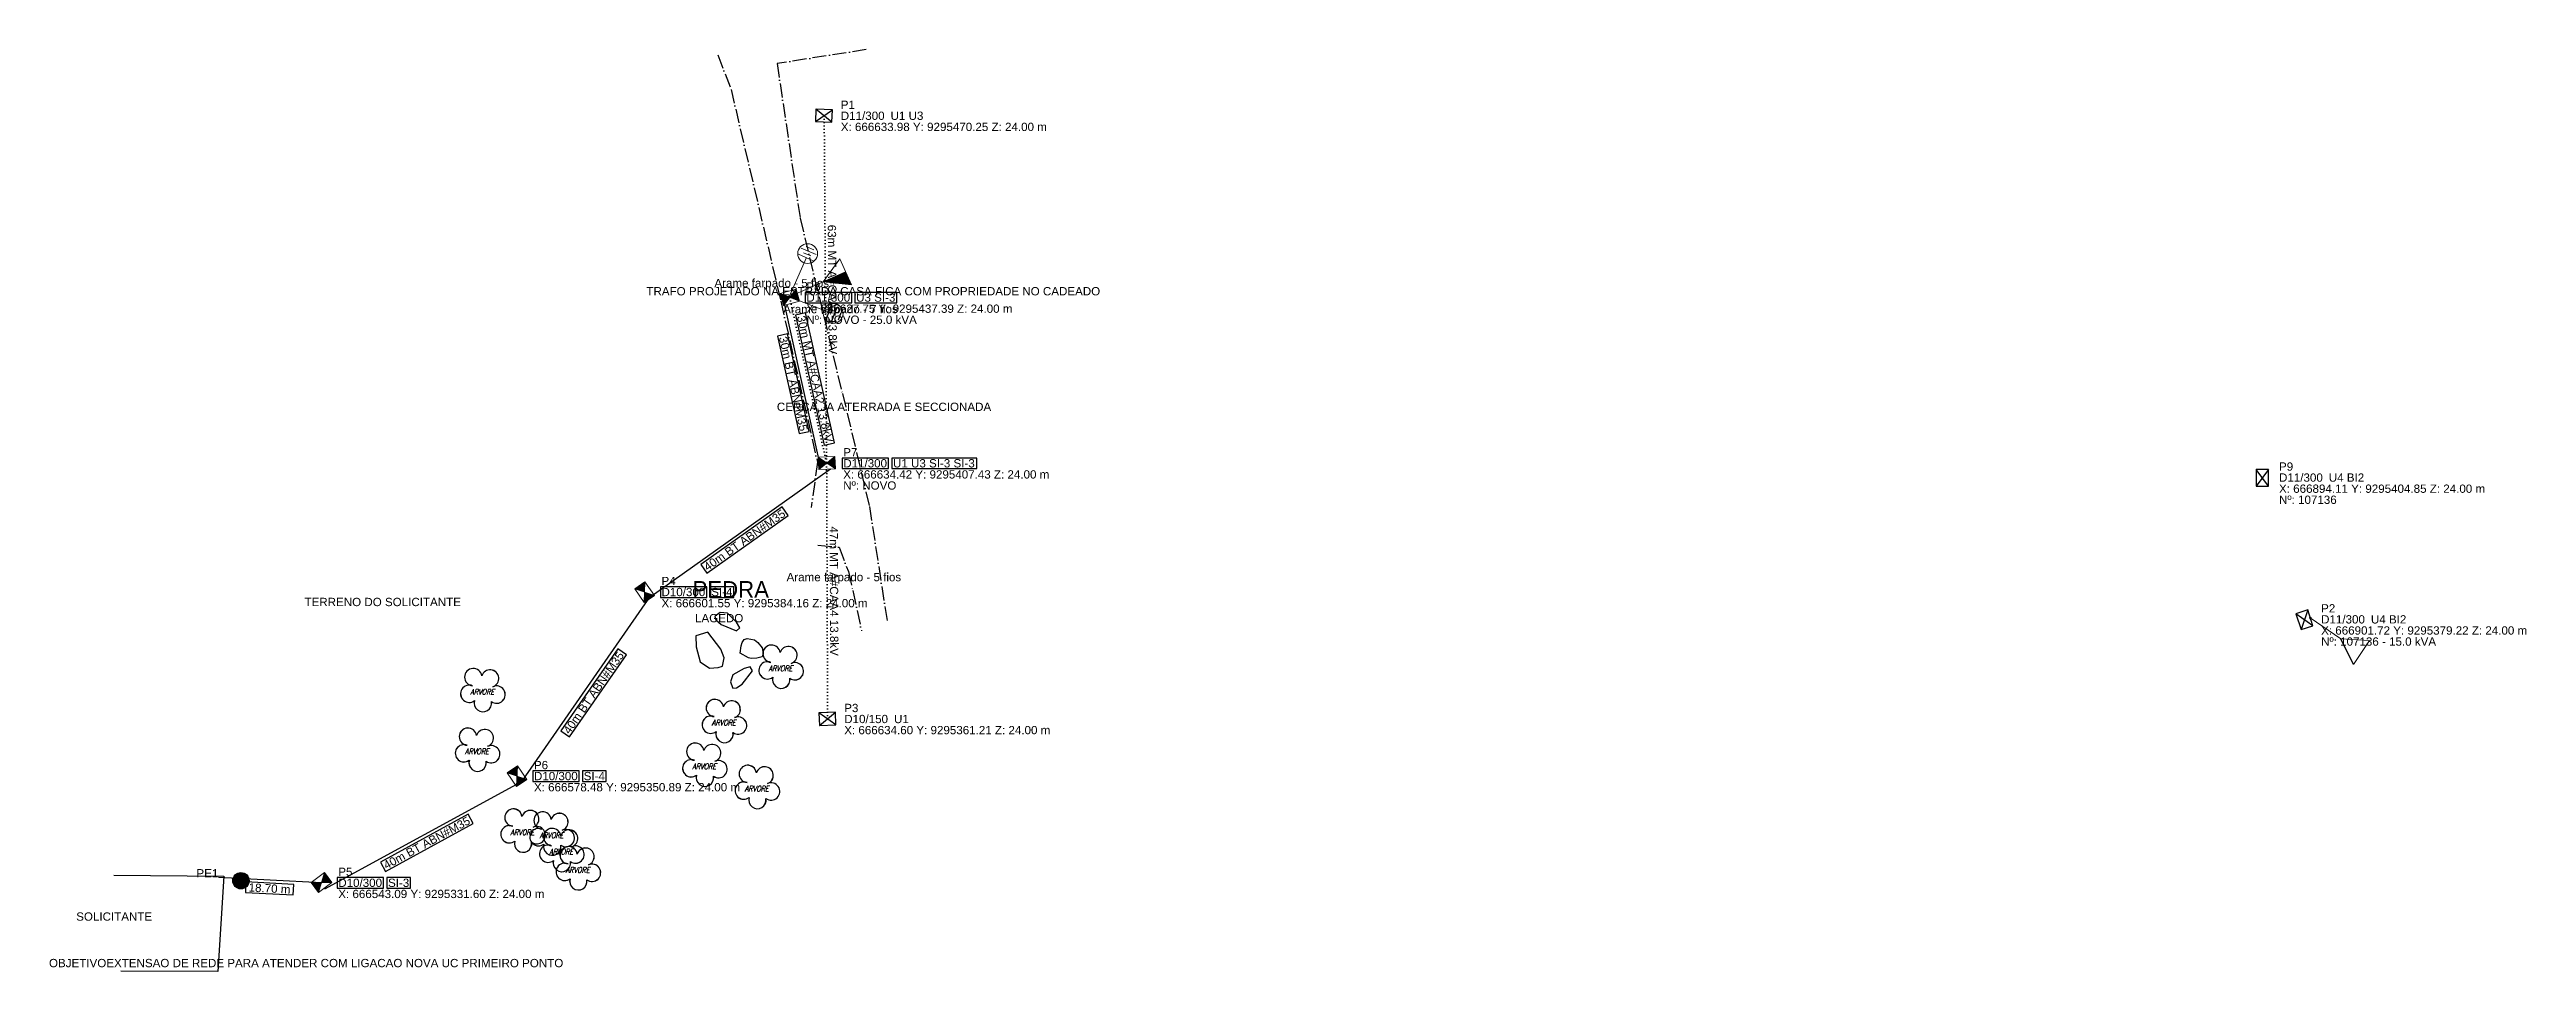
# Model space of a CAD drawing. Header units: metres. Extents: x 666494 to 666942, y 9295316 to 9295482.
import ezdxf
from ezdxf.enums import TextEntityAlignment as Align

# ---------------------------------------------------------------- set-up
doc = ezdxf.new("R2010")
doc.units = ezdxf.units.M
doc.linetypes.add('DASHDOT', pattern=[3.556, 2.54, -0.508, 0, -0.508])
doc.linetypes.add('DOT', pattern=[0.508, 0, -0.508])
for name, color, linetype in [('Arvores', 3, 'Continuous'), ('CERCA', 8, 'DASHDOT'), ('LINHAS', 7, 'CONTINUOUS'), ('PONTO DE ENTREGA', 8, 'CONTINUOUS'), ('PONTO FOTO', 4, 'CONTINUOUS'), ('POSTE', 3, 'CONTINUOUS'), ('Poste dt', 3, 'Continuous'), ('Poste Existente', 3, 'Continuous'), ('REDE PRIMARIA - Instalar', 1, 'DOT'), ('REDE PRIMARIA - Manter', 1, 'DOT'), ('REDE SECUNDARIA - Instalar', 5, 'CONTINUOUS'), ('SIMBOLOS', 5, 'CONTINUOUS'), ('Terreno', 7, 'Continuous'), ('Textos', 7, 'Continuous'), ('TEXTOS A IMPLANTAR', 1, 'CONTINUOUS'), ('TEXTOS EXISTENTES', 7, 'CONTINUOUS'), ('TEXTOS MAPA', 8, 'CONTINUOUS'), ('TRAFO', 7, 'CONTINUOUS')]:
    doc.layers.add(name, color=color, linetype=linetype)
doc.layers.add('TRAFO A IMPLANTAR', color=7, linetype='Continuous', lineweight=9)
doc.styles.add('ARIAL', font='arial.ttf')
doc.styles.add('TEXTOS', font='SIMPLEX.shx', dxfattribs={"width": 0.7, "oblique": 15})

# ---------------------------------------------------------------- blocks, each defined once
blk = doc.blocks.new('Pedra0', base_point=(614479.543839, 8270504.986392))
at = {"layer": 'Textos', "elevation": 0.56174}
for points in [[(614481.402616, 8270507.548334), (614480.828827, 8270508.522875), (614479.21796, 8270510.187766), (614477.866274, 8270510.288431), (614476.97192, 8270509.658637), (614476.888038, 8270509.576167), (614477.109839, 8270508.939841), (614478.043547, 8270508.143176), (614480.843229, 8270506.957233)], [(614483.28608, 8270500.4478), (614482.195483, 8270500.14853), (614480.167579, 8270499.028547), (614479.71729, 8270497.7501), (614480.091568, 8270496.722274), (614480.149261, 8270496.61976), (614480.821432, 8270496.667622), (614481.834358, 8270497.360781), (614483.710516, 8270499.753418)]]:
    blk.add_lwpolyline(points, close=True, dxfattribs=at)
for points in [[(614473.492273, 8270506.099245), (614473.525775, 8270504.097348), (614474.232119, 8270501.371072), (614475.972687, 8270500.206343), (614477.499203, 8270500.356633), (614478.303817, 8270500.571992), (614478.586354, 8270502.12466), (614478.021279, 8270503.677329), (614475.653282, 8270506.761956), (614475.653282, 8270506.761956), (614473.492273, 8270506.099245)], [(614483.012803, 8270502.090242), (614481.484952, 8270502.950874), (614481.655624, 8270504.272813), (614481.851263, 8270504.898339), (614482.242542, 8270505.406579), (614482.751202, 8270505.602056), (614484.081549, 8270505.328388), (614484.668466, 8270504.898339), (614485.451023, 8270503.920954), (614485.646661, 8270502.904474), (614485.451023, 8270502.278947), (614484.511955, 8270502.044375), (614483.494632, 8270501.966184), (614483.012803, 8270502.090242)]]:
    blk.add_lwpolyline(points, dxfattribs=at)
at = {"layer": 'Textos', "linetype": 'Continuous'}
blk.add_text('PEDRA', height=3, dxfattribs=at).set_placement((614472.879071, 8270512.968251, 0.56174))
blk = doc.blocks.new('Pedra', base_point=(614479.543839, 8270504.986392))
at = {"layer": 'Terreno', "rotation": 0.005619}
blk.add_blockref('Pedra0', (614486.76543, 8270502.418941), dxfattribs=at)
blk = doc.blocks.new('arvores')
at = {"layer": 'Arvores', "color": 3, "linetype": 'Continuous'}
blk.add_lwpolyline([(-1.88, 1.26, 1.74874), (-1.52, -1.42, 1.274833), (1.52, -1.61, 1.749063), (1.8, 1.08, 1.621566), (-0.21, 3.04, 2.096395)], format="xyb", close=True, dxfattribs=at)
at = {"layer": 'Arvores', "color": 3, "linetype": 'Continuous', "style": 'TEXTOS', "oblique": 15, "width": 0.7}
blk.add_text('ARVORE', height=1, dxfattribs=at).set_placement((-2.32, -0.34))
blk = doc.blocks.new('Arvore', base_point=(756.68, 605.03))
at = {"layer": 'Arvores', "color": 3, "linetype": 'Continuous'}
blk.add_lwpolyline([(754.8, 605.72, 1.74874), (755.17, 603.04, 1.274833), (758.21, 602.85, 1.749063), (758.48, 605.54, 1.621566), (756.47, 607.49, 2.096395)], format="xyb", close=True, dxfattribs=at)
blk.add_blockref('arvores', (756.68, 604.46))
at = {"layer": 'Arvores', "color": 3, "linetype": 'Continuous', "style": 'TEXTOS', "oblique": 15, "width": 0.7}
blk.add_text('ARVORE', height=1, dxfattribs=at).set_placement((754.36, 604.12))
blk = doc.blocks.new('dt')
at = {"color": 0}
for p, q in [((1.120087, 1.5), (-1.120087, 1.5)), ((-1.120087, 1.5), (-1.120087, -1.5)), ((-1.120087, 1.5), (1.120087, -1.5)), ((-1.120087, -1.5), (1.120087, 1.5)), ((1.120087, -1.5), (1.120087, 1.5)), ((-1.120087, -1.5), (1.120087, -1.5))]:
    blk.add_line(p, q, dxfattribs=at)
for tag, p in [('MODELO', (-2.878805, 2.548923)), ('COD', (1.996674, -1.514935))]:
    blk.add_attdef(tag, p, '', height=1.6, dxfattribs=at)
blk = doc.blocks.new('PosteDtExistente')
at = {"layer": 'Poste Existente', "rotation": 180}
blk.add_blockref('dt', (-0.036594, -0.043517), dxfattribs=at)
at = {"layer": 'poste'}
for tag, p in [('MODELO', (-2.878805, 2.548923)), ('COD', (1.996674, -1.514935))]:
    blk.add_attdef(tag, p, '', height=1.6, dxfattribs=at)
blk = doc.blocks.new('TransformadorSemChaveExistente', base_point=(7.59, 0.14))
blk.add_line((9.58, 12), (6.92, 7.57))
at = {"layer": 'TRAFO A IMPLANTAR'}
for p, q in [((9.58, 12), (4.41, 12.09)), ((4.41, 12.09), (6.92, 7.57)), ((6.92, 7.57), (6.8, 0.86))]:
    blk.add_line(p, q, dxfattribs=at)
blk.add_circle((6.8, 0.86), 0.14, dxfattribs=at)
blk = doc.blocks.new('dtp')
at = {"linetype": 'Continuous', "lineweight": 0, "ltscale": 0.01}
h = blk.add_hatch(color=0, dxfattribs=at)
h.paths.add_polyline_path([(-1.12, 1.5), (0, 0), (1.12, 1.5)])
h.paths.add_polyline_path([(-1.12, -1.5), (1.12, -1.5), (0, 0)])
at = {"color": 0, "lineweight": 0}
for p, q in [((-1.12, -1.5), (1.12, 1.5)), ((-1.12, 1.5), (1.12, -1.5)), ((1.12, 1.5), (-1.12, 1.5)), ((-1.12, 1.5), (-1.12, -1.5)), ((1.12, -1.5), (1.12, 1.5)), ((-1.12, -1.5), (1.12, -1.5))]:
    blk.add_line(p, q, dxfattribs=at)
blk = doc.blocks.new('PosteDtProjetado')
at = {"layer": 'Poste dt', "rotation": 180}
blk.add_blockref('dtp', (-0.05948, 0.026162), dxfattribs=at)
at = {"layer": 'poste', "ltscale": 0.01}
for tag, p in [('MODELO', (-3.273471, 2.731691)), ('COD', (1.964351, -1.493983))]:
    blk.add_attdef(tag, p, '', height=1.6, dxfattribs=at)
blk = doc.blocks.new('TransformadorSemChaveProjetado', base_point=(9.63, 7.8))
at = {"layer": 'TRAFO A IMPLANTAR'}
blk.add_hatch(color=256, dxfattribs=at).paths.add_polyline_path([(9.61, 14.46), (12.28, 18.88), (9.7, 18.93)], flags=0)
for p, q in [((13.85, 14.26), (16.03, 11.98)), ((14.87, 14.72), (16.68, 12.81)), ((16.05, 15), (17.03, 13.98))]:
    blk.add_line(p, q)
for p, q in [((12.28, 18.88), (7.12, 18.99)), ((7.12, 18.99), (9.61, 14.46)), ((2.38, 13.46), (4.6, 15.4)), ((2.54, 14.41), (3.65, 15.38)), ((3.18, 12.55), (5.39, 14.48)), ((3.33, 13.5), (4.44, 14.47)), ((4.36, 13.58), (9.46, 7.75)), ((9.61, 14.46), (9.46, 7.75)), ((15, 13.06), (9.46, 7.75))]:
    blk.add_line(p, q, dxfattribs=at)
blk.add_lwpolyline([(9.61, 14.46), (12.28, 18.88), (9.7, 18.93), (9.61, 14.46)], dxfattribs=at)
for centre, radius in [((3.8, 14.1), 1.79), ((15.55, 13.7), 1.79), ((9.46, 7.75), 0.14)]:
    blk.add_circle(centre, radius, dxfattribs=at)
blk = doc.blocks.new('PontoEntrega', base_point=(8.56, 3.62))
h = blk.add_hatch(color=1)
h.dxf.hatch_style = 1
h.paths.add_polyline_path([(14.13, 3.03, 1), (11.17, 3.03, 1)])
at = {"color": 1}
blk.add_circle((12.65, 3.03), 1.48, dxfattribs=at)

msp = doc.modelspace()

# ---------------------------------------------------------------- linework, layer by layer
at = {"layer": 'CERCA'}
for points in [[(666614.77, 9295481.25), (666617.14, 9295475.03), (666626.12, 9295436.74), (666632.75, 9295407.67), (666631.63, 9295399.44)], [(666641.59, 9295482.22), (666625.46, 9295479.71), (666629.62, 9295451.77), (666637.27, 9295420.04), (666642.17, 9295399.6), (666645.42, 9295378.55)], [(666632.82, 9295392.66), (666636.67, 9295392.25), (666638.35, 9295387.86), (666639.14, 9295384.42), (666640.73, 9295377.15)]]:
    msp.add_lwpolyline(points, dxfattribs=at)
at = {"layer": 'LINHAS'}
for p, q in [((666505.47, 9295332.99), (666525.41, 9295332.83)), ((666525.41, 9295332.83), (666524.32, 9295315.59)), ((666524.32, 9295315.59), (666506.76, 9295315.64))]:
    msp.add_line(p, q, dxfattribs=at)
at = {"layer": 'PONTO DE ENTREGA'}
msp.add_line((666543.09, 9295331.6), (666524.4, 9295332.58), dxfattribs=at)
msp.add_lwpolyline([(666529.3, 9295329.87), (666537.93, 9295329.42), (666538.03, 9295331.32), (666529.39, 9295331.77), (666529.3, 9295329.87)], close=True, dxfattribs=at)
at = {"layer": 'REDE PRIMARIA - Instalar'}
msp.add_lwpolyline([(666627.75, 9295437.39), (666634.42, 9295407.43)], dxfattribs=at)
at = {"layer": 'REDE PRIMARIA - Manter'}
for points in [[(666633.98, 9295470.25), (666634.42, 9295407.43)], [(666634.42, 9295407.43), (666634.6, 9295361.21)]]:
    msp.add_lwpolyline(points, dxfattribs=at)
at = {"layer": 'REDE SECUNDARIA - Instalar'}
for points in [[(666626.53, 9295437.12), (666633.2, 9295407.16)], [(666602.27, 9295383.14), (666635.14, 9295406.41)], [(666579.5, 9295350.18), (666602.58, 9295383.45)], [(666543.69, 9295330.51), (666579.08, 9295349.8)]]:
    msp.add_lwpolyline(points, dxfattribs=at)
at = {"layer": 'TEXTOS A IMPLANTAR'}
for points in [[(666630.55, 9295436.44), (666638.95, 9295436.44), (666638.95, 9295438.34), (666630.55, 9295438.34), (666630.55, 9295436.44)], [(666639.55, 9295436.44), (666647.13, 9295436.44), (666647.13, 9295438.34), (666639.55, 9295438.34), (666639.55, 9295436.44)], [(666625.51, 9295430.41), (666629.43, 9295412.8), (666631.29, 9295413.21), (666627.37, 9295430.83), (666625.51, 9295430.41)], [(666628.76, 9295434.21), (666633.99, 9295410.74), (666635.84, 9295411.15), (666630.62, 9295434.62), (666628.76, 9295434.21)], [(666637.22, 9295406.48), (666645.62, 9295406.48), (666645.62, 9295408.38), (666637.22, 9295408.38), (666637.22, 9295406.48)], [(666646.22, 9295406.48), (666661.56, 9295406.48), (666661.56, 9295408.38), (666646.22, 9295408.38), (666646.22, 9295406.48)], [(666612.76, 9295387.57), (666627.48, 9295397.99), (666626.39, 9295399.54), (666611.66, 9295389.12), (666612.76, 9295387.57)], [(666604.35, 9295383.21), (666612.75, 9295383.21), (666612.75, 9295385.11), (666604.35, 9295385.11), (666604.35, 9295383.21)], [(666613.35, 9295383.21), (666617.63, 9295383.21), (666617.63, 9295385.11), (666613.35, 9295385.11), (666613.35, 9295383.21)], [(666587.91, 9295358.01), (666598.2, 9295372.83), (666596.63, 9295373.92), (666586.35, 9295359.09), (666587.91, 9295358.01)], [(666581.28, 9295349.94), (666589.68, 9295349.94), (666589.68, 9295351.84), (666581.28, 9295351.84), (666581.28, 9295349.94)], [(666590.28, 9295349.94), (666594.56, 9295349.94), (666594.56, 9295351.84), (666590.28, 9295351.84), (666590.28, 9295349.94)], [(666554.63, 9295333.68), (666570.47, 9295342.32), (666569.57, 9295343.99), (666553.72, 9295335.35), (666554.63, 9295333.68)], [(666545.89, 9295330.65), (666554.29, 9295330.65), (666554.29, 9295332.55), (666545.89, 9295332.55), (666545.89, 9295330.65)], [(666554.89, 9295330.65), (666559.17, 9295330.65), (666559.17, 9295332.55), (666554.89, 9295332.55), (666554.89, 9295330.65)]]:
    msp.add_lwpolyline(points, close=True, dxfattribs=at)

# ---------------------------------------------------------------- block references
for name, p, rotation in [('PosteDtExistente', (666633.98, 9295470.25), 267.54554198508083), ('PosteDtProjetado', (666627.75, 9295437.39), 284.87691960736424), ('PosteDtProjetado', (666634.42, 9295407.43), 272.639), ('PosteDtProjetado', (666601.55, 9295384.16), 34.31900000000002), ('PosteDtExistente', (666901.72, 9295379.22), 17.676457884036324), ('PosteDtExistente', (666634.6, 9295361.21), 272.32238833848237), ('PosteDtProjetado', (666578.48, 9295350.89), 34.31900000000002), ('PosteDtProjetado', (666543.09, 9295331.6), 306.0609051943825)]:
    msp.add_blockref(name, p, dxfattribs=dict(rotation=rotation))
msp.add_blockref('PosteDtExistente', (666894.11, 9295404.85))
at = {"layer": 'PONTO DE ENTREGA'}
msp.add_blockref('PontoEntrega', (666524.4, 9295332.58), dxfattribs=at)
at = {"layer": 'SIMBOLOS'}
for name, p in [('Pedra', (666609.61, 9295377.73)), ('Arvore', (666626.22, 9295370.77)), ('Arvore', (666572.27, 9295366.54)), ('Arvore', (666615.96, 9295360.95)), ('Arvore', (666571.31, 9295355.77)), ('Arvore', (666612.42, 9295353.06)), ('Arvore', (666621.92, 9295349.03)), ('Arvore', (666579.53, 9295341.14)), ('Arvore', (666584.8, 9295340.61)), ('Arvore', (666586.55, 9295337.63)), ('Arvore', (666589.53, 9295334.34))]:
    msp.add_blockref(name, p, dxfattribs=at)
at = {"layer": 'TRAFO'}
for name, p, rotation in [('TransformadorSemChaveProjetado', (666627.75, 9295437.39), 295.078), ('TransformadorSemChaveExistente', (666901.72, 9295379.22), 237)]:
    msp.add_blockref(name, p, dxfattribs=dict(at, rotation=rotation))

# ---------------------------------------------------------------- texts
at = {"style": 'Arial'}
for s, p in [('X: 666633.98 Y: 9295470.25 Z: 24.00 m', (666636.98, 9295468.25)), ('X: 666627.75 Y: 9295437.39 Z: 24.00 m', (666630.75, 9295435.39)), ('X: 666634.42 Y: 9295407.43 Z: 24.00 m', (666637.42, 9295405.43)), ('X: 666894.11 Y: 9295404.85 Z: 24.00 m', (666897.11, 9295402.85)), ('X: 666601.55 Y: 9295384.16 Z: 24.00 m', (666604.55, 9295382.16)), ('X: 666901.72 Y: 9295379.22 Z: 24.00 m', (666904.72, 9295377.22)), ('X: 666634.60 Y: 9295361.21 Z: 24.00 m', (666637.6, 9295359.21)), ('X: 666578.48 Y: 9295350.89 Z: 24.00 m', (666581.48, 9295348.89)), ('X: 666543.09 Y: 9295331.60 Z: 24.00 m', (666546.09, 9295329.6))]:
    msp.add_text(s, height=1.5, dxfattribs=at).set_placement(p, align=Align.MIDDLE_LEFT)
at = {"layer": 'CERCA', "linetype": 'Continuous', "style": 'Arial'}
for s, p in [('Arame farpado - 5 fios', (666624.48, 9295440.02)), ('Arame farpado - 7 fios', (666636.92, 9295435.31)), ('Arame farpado - 5 fios', (666637.54, 9295386.87))]:
    msp.add_text(s, height=1.5, dxfattribs=at).set_placement(p, align=Align.MIDDLE_CENTER)
at = {"layer": 'PONTO DE ENTREGA', "style": 'Arial'}
msp.add_text('PE1', height=1.5, dxfattribs=at).set_placement((666524.4, 9295332.58), align=Align.RIGHT)
at = {"layer": 'PONTO DE ENTREGA', "insert": (666533.66, 9295330.59), "char_height": 1.5, "attachment_point": 5, "rotation": 357.0039, "style": 'Arial'}
msp.add_mtext('18.70 m', dxfattribs=at)
at = {"layer": 'PONTO FOTO', "style": 'Arial'}
for s, p in [('P1', (666636.98, 9295472.25)), ('P8', (666630.75, 9295439.39)), ('P7', (666637.42, 9295409.43)), ('P9', (666897.11, 9295406.85)), ('P4', (666604.55, 9295386.16)), ('P2', (666904.72, 9295381.22)), ('P3', (666637.6, 9295363.21)), ('P6', (666581.48, 9295352.89)), ('P5', (666546.09, 9295333.6))]:
    msp.add_text(s, height=1.5, dxfattribs=at).set_placement(p, align=Align.MIDDLE_LEFT)
at = {"layer": 'TEXTOS A IMPLANTAR', "char_height": 1.5, "attachment_point": 4, "style": 'Arial'}
for s, insert in [('D11/300', (666630.75, 9295437.39)), ('U3 SI-3', (666639.75, 9295437.39)), ('D11/300', (666637.42, 9295407.43)), ('U1 U3 SI-3 SI-3', (666646.42, 9295407.43)), ('D10/300', (666604.55, 9295384.16)), ('SI-4', (666613.55, 9295384.16)), ('D10/300', (666581.48, 9295350.89)), ('SI-4', (666590.48, 9295350.89)), ('D10/300', (666546.09, 9295331.6)), ('SI-3', (666555.09, 9295331.6))]:
    msp.add_mtext(s, dxfattribs=dict(at, insert=insert))
at = {"layer": 'TEXTOS A IMPLANTAR', "char_height": 1.5, "attachment_point": 2, "style": 'Arial'}
for s, insert, rotation in [('30m BT ABN#M35', (666629.13, 9295421.98), 282.5521), ('30m MT A#CAA2 13.8kV', (666633.04, 9295422.85), 282.5521), ('40m BT ABN#M35', (666619.14, 9295394.17), 35.2998), ('40m BT ABN#M35', (666591.66, 9295366.39), 55.2587), ('40m BT ABN#M35', (666561.74, 9295339.49), 28.5929)]:
    msp.add_mtext(s, dxfattribs=dict(at, insert=insert, rotation=rotation))
at = {"layer": 'TEXTOS EXISTENTES', "char_height": 1.5, "attachment_point": 4, "style": 'Arial'}
for s, insert in [('D11/300', (666636.98, 9295470.25)), ('U1 U3', (666645.98, 9295470.25)), ('D11/300', (666897.11, 9295404.85)), ('U4 BI2', (666906.11, 9295404.85)), ('D11/300', (666904.72, 9295379.22)), ('U4 BI2', (666913.73, 9295379.22)), ('D10/150', (666637.6, 9295361.21)), ('U1', (666646.61, 9295361.21))]:
    msp.add_mtext(s, dxfattribs=dict(at, insert=insert))
at = {"layer": 'TEXTOS EXISTENTES', "char_height": 1.5, "attachment_point": 2, "style": 'Arial'}
for s, insert, rotation in [('63m MT A#CAA4 13.8kV', (666636.2, 9295438.86), 270.4009), ('47m MT A#CAA4 13.8kV', (666636.51, 9295384.33), 270.232)]:
    msp.add_mtext(s, dxfattribs=dict(at, insert=insert, rotation=rotation))
at = {"layer": 'TEXTOS MAPA', "true_color": 0xf44336, "style": 'Arial'}
for s, p in [('TRAFO PROJETADO NA ESTRADA CASA FICA COM PROPRIEDADE NO CADEADO', (666642.86, 9295438.54)), ('CERCA JA ATERRADA E SECCIONADA', (666644.8, 9295417.65)), ('TERRENO DO SOLICITANTE', (666554.13, 9295382.37))]:
    msp.add_text(s, height=1.5, dxfattribs=at).set_placement(p, align=Align.MIDDLE_CENTER)
at = {"layer": 'TEXTOS MAPA', "true_color": 0x000000, "style": 'Arial'}
for s, p in [('LAGEDO', (666614.98, 9295379.45)), ('SOLICITANTE', (666505.56, 9295325.51)), ('OBJETIVOEXTENSAO DE REDE PARA ATENDER COM LIGACAO NOVA UC PRIMEIRO PONTO', (666540.28, 9295317.1))]:
    msp.add_text(s, height=1.5, dxfattribs=at).set_placement(p, align=Align.MIDDLE_CENTER)
at = {"layer": 'TRAFO', "style": 'Arial'}
for s, p in [('Nº: NOVO - 25.0 kVA', (666630.75, 9295433.39)), ('Nº: NOVO', (666637.42, 9295403.43)), ('Nº: 107136', (666897.11, 9295400.85)), ('Nº: 107136 - 15.0 kVA', (666904.72, 9295375.22))]:
    msp.add_text(s, height=1.5, dxfattribs=at).set_placement(p, align=Align.MIDDLE_LEFT)

doc.saveas('drawing.dxf')
